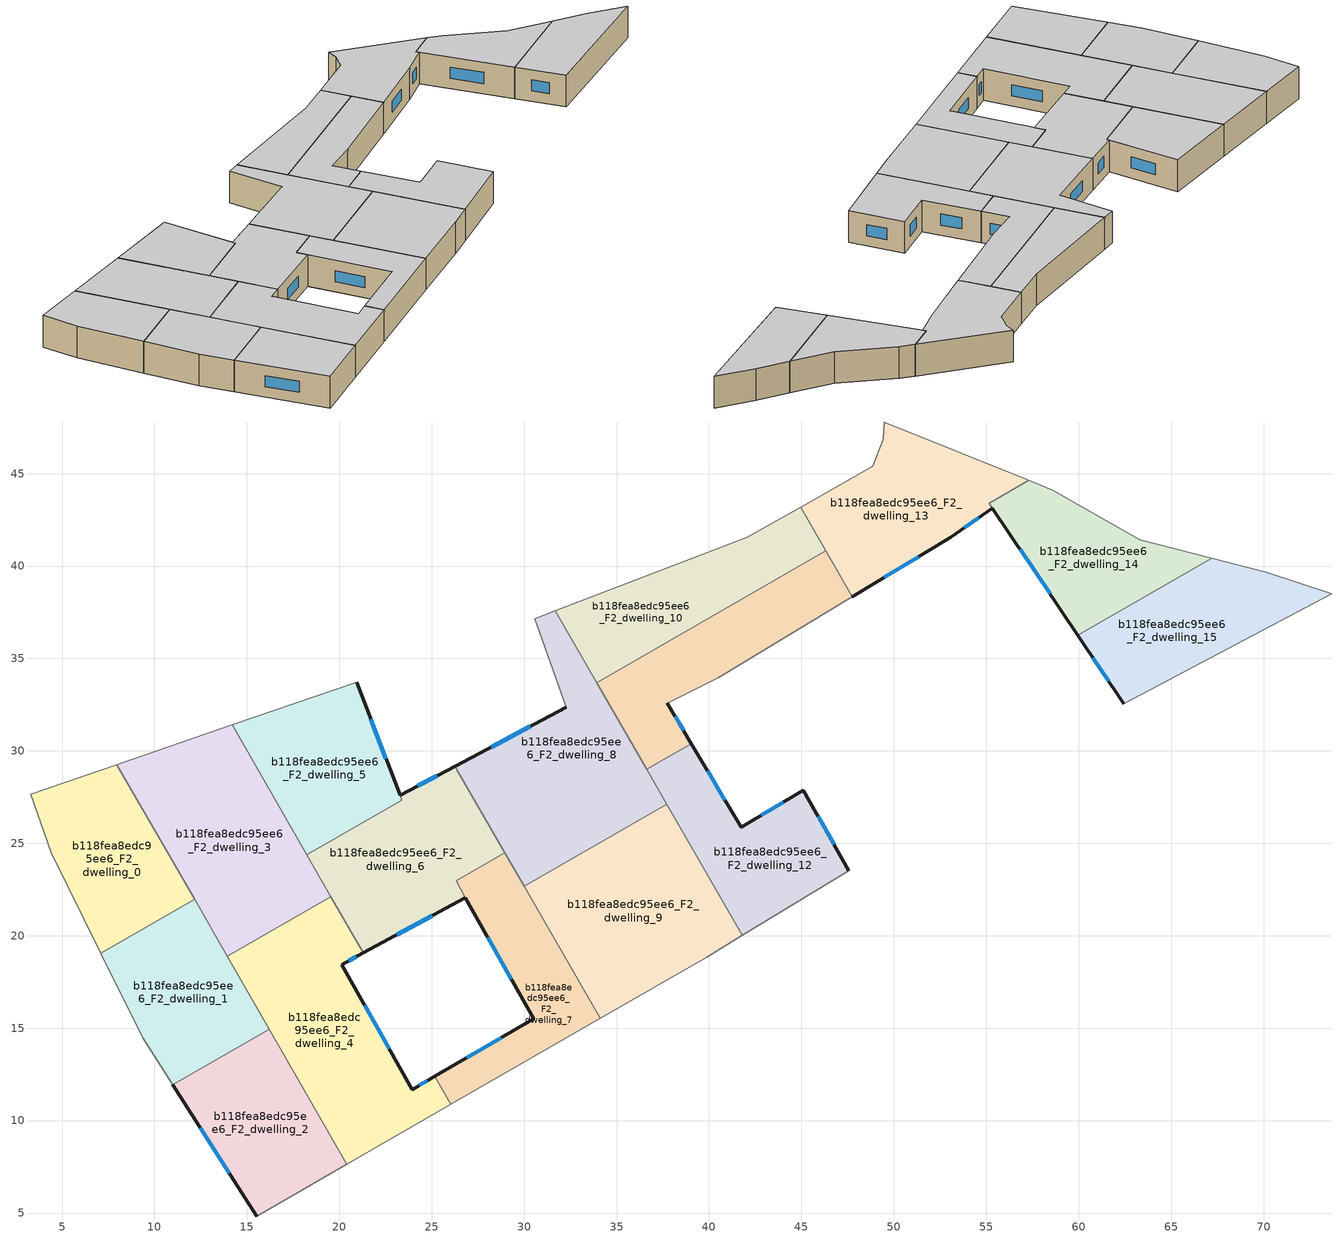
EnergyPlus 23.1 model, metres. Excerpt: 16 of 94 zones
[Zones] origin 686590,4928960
b118fea8edc95ee6_F2_dwelling_0
 floor to b118fea8edc95ee6_F1_dwelling_0 (EU_floor_Construction): 7.97,29.26 12.17,21.96 7.1,19.05 4.42,24.48 3.31,27.66 z6
 wall to b118fea8edc95ee6_F2_dwelling_1 (EU_wall_Construction): 7.1,19.05 12.17,21.96 z6:9
 wall adiabatic (EU_wall_Construction): 7.97,29.26 3.31,27.66 4.42,24.48 7.1,19.05 z6:9
 wall to b118fea8edc95ee6_F2_dwelling_3 (EU_wall_Construction): 12.17,21.96 7.97,29.26 z6:9
 ceiling to b118fea8edc95ee6_F3_dwelling_0 (EU_floor_Construction): 12.17,21.96 7.97,29.26 3.31,27.66 4.42,24.48 7.1,19.05 z9
b118fea8edc95ee6_F2_dwelling_1
 floor to b118fea8edc95ee6_F1_dwelling_1 (EU_floor_Construction): 12.17,21.96 16.21,14.93 10.99,11.93 9.36,14.48 7.1,19.05 z6
 wall to b118fea8edc95ee6_F2_dwelling_2 (EU_wall_Construction): 10.99,11.93 16.21,14.93 z6:9
 wall adiabatic (EU_wall_Construction): 7.1,19.05 9.36,14.48 10.99,11.93 z6:9
 wall to b118fea8edc95ee6_F2_dwelling_4 (EU_wall_Construction): 16.21,14.93 13.93,18.89 z6:9
 wall to b118fea8edc95ee6_F2_dwelling_3 (EU_wall_Construction): 13.93,18.89 12.17,21.96 z6:9
 ceiling to b118fea8edc95ee6_F3_dwelling_1 (EU_floor_Construction): 16.21,14.93 12.17,21.96 7.1,19.05 9.36,14.48 10.99,11.93 z9
b118fea8edc95ee6_F2_dwelling_10
 floor to b118fea8edc95ee6_F1_dwelling_10 (EU_floor_Construction): 44.95,43.19 46.32,40.82 33.94,33.69 31.7,37.58 42.06,41.56 z6
 wall adiabatic (EU_wall_Construction): 46.32,40.82 44.95,43.19 42.06,41.56 31.7,37.58 z6:9
 wall to b118fea8edc95ee6_F2_dwelling_11 (EU_wall_Construction): 33.94,33.69 46.32,40.82 z6:9
 wall to b118fea8edc95ee6_F2_dwelling_8 (EU_wall_Construction): 31.7,37.58 33.94,33.69 z6:9
 ceiling to b118fea8edc95ee6_F3_dwelling_10 (EU_floor_Construction): 46.32,40.82 44.95,43.19 42.06,41.56 31.7,37.58 33.94,33.69 z9
b118fea8edc95ee6_F2_dwelling_11
 floor to b118fea8edc95ee6_F1_dwelling_11 (EU_floor_Construction): 46.32,40.82 47.75,38.34 40.5,33.97 37.75,32.59 39.05,30.39 36.63,29 33.94,33.69 z6
 wall outside (EU_wall_Construction): 39.05,30.39 37.75,32.59 z6:9
 wall adiabatic (EU_wall_Construction): 37.75,32.59 40.5,33.97 47.75,38.34 46.32,40.82 z6:9
 wall to b118fea8edc95ee6_F2_dwelling_12 (EU_wall_Construction): 36.63,29 39.05,30.39 z6:9
 wall to b118fea8edc95ee6_F2_dwelling_8 (EU_wall_Construction): 33.94,33.69 36.63,29 z6:9
 window (EU_Window_Construction): 38.63,31.11 38.18,31.87 z6.98:8.02
 ceiling to b118fea8edc95ee6_F3_dwelling_11 (EU_floor_Construction): 40.5,33.97 47.75,38.34 46.32,40.82 33.94,33.69 36.63,29 39.05,30.39 37.75,32.59 z9
b118fea8edc95ee6_F2_dwelling_12
 floor to b118fea8edc95ee6_F1_dwelling_12 (EU_floor_Construction): 45.1,27.87 47.57,23.53 41.8,20.02 36.63,29 39.05,30.39 41.73,25.87 z6
 wall outside (EU_wall_Construction): 47.57,23.53 45.1,27.87 41.73,25.87 39.05,30.39 z6:9
 wall adiabatic (EU_wall_Construction): 41.8,20.02 47.57,23.53 z6:9
 wall to b118fea8edc95ee6_F2_dwelling_9 (EU_wall_Construction): 37.71,27.13 41.8,20.02 z6:9
 wall to b118fea8edc95ee6_F2_dwelling_8 (EU_wall_Construction): 36.63,29 37.71,27.13 z6:9
 window (EU_Window_Construction): 40.86,27.34 39.92,28.92 / 44.01,27.22 42.83,26.52 / 46.77,24.94 45.91,26.46 z6.98:8.02
 ceiling to b118fea8edc95ee6_F3_dwelling_12 (EU_floor_Construction): 47.57,23.53 45.1,27.87 41.73,25.87 39.05,30.39 36.63,29 41.8,20.02 z9
b118fea8edc95ee6_F2_dwelling_13
 floor to b118fea8edc95ee6_F1_dwelling_13 (EU_floor_Construction): 57.3,44.63 55.16,43.4 55.33,43.14 53.08,41.56 47.75,38.34 44.95,43.19 48.86,45.41 49.44,46.85 49.48,47.79 z6
 wall outside (EU_wall_Construction): 47.75,38.34 53.08,41.56 55.33,43.14 z6:9
 wall adiabatic (EU_wall_Construction): 57.3,44.63 49.48,47.79 49.44,46.85 48.86,45.41 44.95,43.19 47.75,38.34 z6:9
 wall to b118fea8edc95ee6_F2_dwelling_14 (EU_wall_Construction): 55.33,43.14 55.16,43.4 57.3,44.63 z6:9
 window (EU_Window_Construction): 53.82,42.07 54.6,42.62 / 49.48,39.38 51.35,40.51 z6.98:8.02
 ceiling to b118fea8edc95ee6_F3_dwelling_13 (EU_floor_Construction): 55.33,43.14 55.16,43.4 57.3,44.63 49.48,47.79 49.44,46.85 48.86,45.41 44.95,43.19 47.75,38.34 53.08,41.56 z9
b118fea8edc95ee6_F2_dwelling_14
 floor to b118fea8edc95ee6_F1_dwelling_14 (EU_floor_Construction): 67.2,40.42 59.95,36.25 55.16,43.4 57.3,44.63 58.6,44.11 63.31,41.42 z6
 wall outside (EU_wall_Construction): 55.34,43.14 59.95,36.25 z6:9
 wall adiabatic (EU_wall_Construction): 67.2,40.42 63.31,41.42 58.6,44.11 57.3,44.63 z6:9
 wall to b118fea8edc95ee6_F2_dwelling_15 (EU_wall_Construction): 59.95,36.25 67.2,40.42 z6:9
 window (EU_Window_Construction): 56.84,40.9 58.45,38.49 z6.98:8.02
 ceiling to b118fea8edc95ee6_F3_dwelling_14 (EU_floor_Construction): 67.2,40.42 63.31,41.42 58.6,44.11 57.3,44.63 55.16,43.4 59.95,36.25 z9
b118fea8edc95ee6_F2_dwelling_15
 floor to b118fea8edc95ee6_F1_dwelling_15 (EU_floor_Construction): 73.68,38.51 62.43,32.56 59.95,36.25 67.2,40.42 70.15,39.66 z6
 wall outside (EU_wall_Construction): 59.95,36.25 62.43,32.56 z6:9
 wall adiabatic (EU_wall_Construction): 62.43,32.56 73.68,38.51 70.15,39.66 67.2,40.42 z6:9
 window (EU_Window_Construction): 60.76,35.05 61.63,33.76 z6.98:8.02
 ceiling to b118fea8edc95ee6_F3_dwelling_15 (EU_floor_Construction): 73.68,38.51 70.15,39.66 67.2,40.42 59.95,36.25 62.43,32.56 z9
b118fea8edc95ee6_F2_dwelling_2
 floor to b118fea8edc95ee6_F1_dwelling_2 (EU_floor_Construction): 16.21,14.93 20.4,7.64 15.52,4.84 10.99,11.93 z6
 wall outside (EU_wall_Construction): 10.99,11.93 15.52,4.84 z6:9
 wall adiabatic (EU_wall_Construction): 15.52,4.84 20.4,7.64 z6:9
 wall to b118fea8edc95ee6_F2_dwelling_4 (EU_wall_Construction): 20.4,7.64 16.21,14.93 z6:9
 window (EU_Window_Construction): 12.47,9.62 14.05,7.14 z6.98:8.02
 ceiling to b118fea8edc95ee6_F3_dwelling_2 (EU_floor_Construction): 20.4,7.64 16.21,14.93 10.99,11.93 15.52,4.84 z9
b118fea8edc95ee6_F2_dwelling_3
 floor to b118fea8edc95ee6_F1_dwelling_3 (EU_floor_Construction): 14.21,31.4 19.55,22.12 13.93,18.89 7.97,29.26 z6
 wall to b118fea8edc95ee6_F2_dwelling_4 (EU_wall_Construction): 13.93,18.89 19.55,22.12 z6:9
 wall adiabatic (EU_wall_Construction): 14.21,31.4 7.97,29.26 z6:9
 wall to b118fea8edc95ee6_F2_dwelling_5 (EU_wall_Construction): 18.25,24.39 14.21,31.4 z6:9
 wall to b118fea8edc95ee6_F2_dwelling_6 (EU_wall_Construction): 19.55,22.12 18.25,24.39 z6:9
 ceiling to b118fea8edc95ee6_F3_dwelling_3 (EU_floor_Construction): 19.55,22.12 14.21,31.4 7.97,29.26 13.93,18.89 z9
b118fea8edc95ee6_F2_dwelling_4
 floor to b118fea8edc95ee6_F1_dwelling_4 (EU_floor_Construction): 21.3,19.08 20.12,18.44 23.93,11.68 25.15,12.38 26.02,10.88 20.4,7.64 13.93,18.89 19.55,22.12 z6
 wall outside (EU_wall_Construction): 25.15,12.38 23.93,11.68 20.12,18.44 21.3,19.08 z6:9
 wall to b118fea8edc95ee6_F2_dwelling_7 (EU_wall_Construction): 26.02,10.88 25.15,12.38 z6:9
 wall adiabatic (EU_wall_Construction): 20.4,7.64 26.02,10.88 z6:9
 wall to b118fea8edc95ee6_F2_dwelling_6 (EU_wall_Construction): 21.3,19.08 19.55,22.12 z6:9
 window (EU_Window_Construction): 20.51,18.65 20.92,18.87 / 22.7,13.88 21.36,16.24 / 24.76,12.16 24.33,11.91 z6.98:8.02
 ceiling to b118fea8edc95ee6_F3_dwelling_4 (EU_floor_Construction): 26.02,10.88 25.15,12.38 23.93,11.68 20.12,18.44 21.3,19.08 19.55,22.12 13.93,18.89 20.4,7.64 z9
b118fea8edc95ee6_F2_dwelling_5
 floor to b118fea8edc95ee6_F1_dwelling_5 (EU_floor_Construction): 20.94,33.72 23.38,27.34 18.25,24.39 14.21,31.4 z6
 wall outside (EU_wall_Construction): 23.29,27.59 20.94,33.72 z6:9
 wall adiabatic (EU_wall_Construction): 20.94,33.72 14.21,31.4 z6:9
 wall to b118fea8edc95ee6_F2_dwelling_6 (EU_wall_Construction): 18.25,24.39 23.38,27.34 23.29,27.59 z6:9
 window (EU_Window_Construction): 22.52,29.58 21.71,31.72 z6.98:8.02
 ceiling to b118fea8edc95ee6_F3_dwelling_5 (EU_floor_Construction): 23.38,27.34 20.94,33.72 14.21,31.4 18.25,24.39 z9
b118fea8edc95ee6_F2_dwelling_6
 floor to b118fea8edc95ee6_F1_dwelling_6 (EU_floor_Construction): 26.34,29.04 28.95,24.5 26.31,22.98 26.82,22.07 21.3,19.08 18.25,24.39 23.38,27.34 23.29,27.59 26.26,29.17 z6
 wall outside (EU_wall_Construction): 26.26,29.17 23.29,27.59 / 21.3,19.08 26.82,22.07 z6:9
 wall to b118fea8edc95ee6_F2_dwelling_8 (EU_wall_Construction): 28.95,24.5 26.34,29.04 26.26,29.17 z6:9
 wall to b118fea8edc95ee6_F2_dwelling_7 (EU_wall_Construction): 26.82,22.07 26.31,22.98 28.95,24.5 z6:9
 window (EU_Window_Construction): 25.3,28.65 24.25,28.1 / 23.1,20.05 25.03,21.09 z6.98:8.02
 ceiling to b118fea8edc95ee6_F3_dwelling_6 (EU_floor_Construction): 26.82,22.07 26.31,22.98 28.95,24.5 26.34,29.04 26.26,29.17 23.29,27.59 23.38,27.34 18.25,24.39 21.3,19.08 z9
b118fea8edc95ee6_F2_dwelling_7
 floor to b118fea8edc95ee6_F1_dwelling_7 (EU_floor_Construction): 28.96,24.49 34.11,15.53 26.02,10.88 25.15,12.38 30.51,15.5 26.31,22.98 z6
 wall outside (EU_wall_Construction): 26.82,22.07 30.51,15.5 25.15,12.38 z6:9
 wall adiabatic (EU_wall_Construction): 26.02,10.88 34.11,15.53 z6:9
 wall to b118fea8edc95ee6_F2_dwelling_9 (EU_wall_Construction): 34.11,15.53 29.99,22.69 z6:9
 wall to b118fea8edc95ee6_F2_dwelling_8 (EU_wall_Construction): 29.99,22.69 28.96,24.49 z6:9
 window (EU_Window_Construction): 28.77,14.48 26.9,13.4 / 28.02,19.93 29.31,17.63 z6.98:8.02
 ceiling to b118fea8edc95ee6_F3_dwelling_7 (EU_floor_Construction): 34.11,15.53 28.96,24.49 26.31,22.98 30.51,15.5 25.15,12.38 26.02,10.88 z9
b118fea8edc95ee6_F2_dwelling_8
 floor to b118fea8edc95ee6_F1_dwelling_8 (EU_floor_Construction): 31.7,37.58 37.71,27.13 29.99,22.69 26.26,29.17 32.28,32.37 30.56,37.15 z6
 wall outside (EU_wall_Construction): 32.28,32.37 26.26,29.17 z6:9
 wall adiabatic (EU_wall_Construction): 31.7,37.58 30.56,37.15 32.28,32.37 z6:9
 wall to b118fea8edc95ee6_F2_dwelling_9 (EU_wall_Construction): 29.99,22.69 37.71,27.13 z6:9
 window (EU_Window_Construction): 30.33,31.33 28.22,30.21 z6.98:8.02
 ceiling to b118fea8edc95ee6_F3_dwelling_8 (EU_floor_Construction): 37.71,27.13 31.7,37.58 30.56,37.15 32.28,32.37 26.26,29.17 29.99,22.69 z9
b118fea8edc95ee6_F2_dwelling_9
 floor to b118fea8edc95ee6_F1_dwelling_9 (EU_floor_Construction): 37.71,27.13 41.8,20.02 39.87,18.85 34.11,15.53 29.99,22.69 z6
 wall adiabatic (EU_wall_Construction): 34.11,15.53 39.87,18.85 41.8,20.02 z6:9
 ceiling to b118fea8edc95ee6_F3_dwelling_9 (EU_floor_Construction): 39.87,18.85 41.8,20.02 37.71,27.13 29.99,22.69 34.11,15.53 z9
[Building]
EU S2 Campaign: North Axis=0; Terrain=City; Solar Distribution=FullExterior
[Site:Location]
Bologna: Latitude=44.5; Longitude=11.25; Time Zone=1; Elevation=37
[SizingPeriod:WeatherFileDays]
AnnualSizingPeriod: Begin Month=1; Begin Day of Month=1; End Month=12; End Day of Month=31; Day of Week for Start Day=Monday; Use Weather File Daylight Saving Period=No; Use Weather File Rain and Snow Indicators=No
[MATERIAL]
EU_InternalMass_Material: Roughness=MediumRough; Thickness=0.1; Conductivity=1; Density=1800; Specific Heat=900; Thermal Absorptance=0.9; Solar Absorptance=0.7; Visible Absorptance=0.7
[MATERIAL:NOMASS] Roughness=MediumRough; Thermal Absorptance=0.9; Solar Absorptance=0.7; Visible Absorptance=0.7
Name | Thermal Resistance
EU_wall_NoMass | 0.905828
EU_floor_NoMass | 0.67114
[WINDOWMATERIAL:SIMPLEGLAZINGSYSTEM]
EU_Window_SimpleGlazing: UFactor=4.52486; Solar Heat Gain Coefficient=0.85; Visible Transmittance=0.85
[CONSTRUCTION]
EU_wall_Construction: EU_wall_NoMass
EU_floor_Construction: EU_floor_NoMass
EU_Window_Construction: EU_Window_SimpleGlazing
EU_InternalMass_Construction: EU_InternalMass_Material
[ZONE] Type=1; Multiplier=1; Ceiling Height=autocalculate; Floor Area=autocalculate; Part of Total Floor Area=Yes
Name | Volume
b118fea8edc95ee6_F2_dwelling_0 | 146.843
b118fea8edc95ee6_F2_dwelling_1 | 146.857
b118fea8edc95ee6_F2_dwelling_10 | 146.839
b118fea8edc95ee6_F2_dwelling_11 | 146.865
b118fea8edc95ee6_F2_dwelling_12 | 146.845
b118fea8edc95ee6_F2_dwelling_13 | 162.273
b118fea8edc95ee6_F2_dwelling_14 | 131.387
b118fea8edc95ee6_F2_dwelling_15 | 146.855
b118fea8edc95ee6_F2_dwelling_2 | 146.859
b118fea8edc95ee6_F2_dwelling_3 | 220.3
b118fea8edc95ee6_F2_dwelling_4 | 220.321
b118fea8edc95ee6_F2_dwelling_5 | 144.791
b118fea8edc95ee6_F2_dwelling_6 | 167.09
b118fea8edc95ee6_F2_dwelling_7 | 128.67
b118fea8edc95ee6_F2_dwelling_8 | 220.297
b118fea8edc95ee6_F2_dwelling_9 | 220.291
[INTERNALMASS] Construction=EU_InternalMass_Construction
Name | Zone or ZoneList | Surface Area
b118fea8edc95ee6_F2_dwelling_0_EU_InternalMass | b118fea8edc95ee6_F2_dwelling_0 | 48.9476
b118fea8edc95ee6_F2_dwelling_1_EU_InternalMass | b118fea8edc95ee6_F2_dwelling_1 | 48.9523
b118fea8edc95ee6_F2_dwelling_2_EU_InternalMass | b118fea8edc95ee6_F2_dwelling_2 | 48.9533
b118fea8edc95ee6_F2_dwelling_3_EU_InternalMass | b118fea8edc95ee6_F2_dwelling_3 | 73.4333
b118fea8edc95ee6_F2_dwelling_4_EU_InternalMass | b118fea8edc95ee6_F2_dwelling_4 | 73.4405
b118fea8edc95ee6_F2_dwelling_5_EU_InternalMass | b118fea8edc95ee6_F2_dwelling_5 | 48.2612
b118fea8edc95ee6_F2_dwelling_6_EU_InternalMass | b118fea8edc95ee6_F2_dwelling_6 | 55.697
b118fea8edc95ee6_F2_dwelling_7_EU_InternalMass | b118fea8edc95ee6_F2_dwelling_7 | 42.8965
b118fea8edc95ee6_F2_dwelling_8_EU_InternalMass | b118fea8edc95ee6_F2_dwelling_8 | 73.4319
b118fea8edc95ee6_F2_dwelling_9_EU_InternalMass | b118fea8edc95ee6_F2_dwelling_9 | 73.4305
b118fea8edc95ee6_F2_dwelling_10_EU_InternalMass | b118fea8edc95ee6_F2_dwelling_10 | 48.946
b118fea8edc95ee6_F2_dwelling_11_EU_InternalMass | b118fea8edc95ee6_F2_dwelling_11 | 48.955
b118fea8edc95ee6_F2_dwelling_12_EU_InternalMass | b118fea8edc95ee6_F2_dwelling_12 | 48.9482
b118fea8edc95ee6_F2_dwelling_13_EU_InternalMass | b118fea8edc95ee6_F2_dwelling_13 | 54.0914
b118fea8edc95ee6_F2_dwelling_14_EU_InternalMass | b118fea8edc95ee6_F2_dwelling_14 | 43.8151
b118fea8edc95ee6_F2_dwelling_15_EU_InternalMass | b118fea8edc95ee6_F2_dwelling_15 | 48.9514
[OTHEREQUIPMENT] Fuel Type=Electricity; Design Level Calculation Method=Watts/Area; Power per Zone Floor Area=1; Fraction Latent=0; Fraction Radiant=0; Fraction Lost=0; Carbon Dioxide Generation Rate=0; EndUse Subcategory=EU_Step8_InternalGains
Name | Zone or ZoneList or Space or SpaceList | Schedule
EU_Step8_InternalGain_b118fea8edc95ee6_F2_dwelling_0_f000 | b118fea8edc95ee6_F2_dwelling_0 | EU_Step8_GainSchedule_b118fea8edc95ee6_F2_dwelling_0_f000
EU_Step8_InternalGain_b118fea8edc95ee6_F2_dwelling_1_f000 | b118fea8edc95ee6_F2_dwelling_1 | EU_Step8_GainSchedule_b118fea8edc95ee6_F2_dwelling_1_f000
EU_Step8_InternalGain_b118fea8edc95ee6_F2_dwelling_2_f000 | b118fea8edc95ee6_F2_dwelling_2 | EU_Step8_GainSchedule_b118fea8edc95ee6_F2_dwelling_2_f000
EU_Step8_InternalGain_b118fea8edc95ee6_F2_dwelling_3_f000 | b118fea8edc95ee6_F2_dwelling_3 | EU_Step8_GainSchedule_b118fea8edc95ee6_F2_dwelling_3_f000
EU_Step8_InternalGain_b118fea8edc95ee6_F2_dwelling_4_f000 | b118fea8edc95ee6_F2_dwelling_4 | EU_Step8_GainSchedule_b118fea8edc95ee6_F2_dwelling_4_f000
EU_Step8_InternalGain_b118fea8edc95ee6_F2_dwelling_5_f000 | b118fea8edc95ee6_F2_dwelling_5 | EU_Step8_GainSchedule_b118fea8edc95ee6_F2_dwelling_5_f000
EU_Step8_InternalGain_b118fea8edc95ee6_F2_dwelling_6_f000 | b118fea8edc95ee6_F2_dwelling_6 | EU_Step8_GainSchedule_b118fea8edc95ee6_F2_dwelling_6_f000
EU_Step8_InternalGain_b118fea8edc95ee6_F2_dwelling_7_f000 | b118fea8edc95ee6_F2_dwelling_7 | EU_Step8_GainSchedule_b118fea8edc95ee6_F2_dwelling_7_f000
EU_Step8_InternalGain_b118fea8edc95ee6_F2_dwelling_8_f000 | b118fea8edc95ee6_F2_dwelling_8 | EU_Step8_GainSchedule_b118fea8edc95ee6_F2_dwelling_8_f000
EU_Step8_InternalGain_b118fea8edc95ee6_F2_dwelling_9_f000 | b118fea8edc95ee6_F2_dwelling_9 | EU_Step8_GainSchedule_b118fea8edc95ee6_F2_dwelling_9_f000
EU_Step8_InternalGain_b118fea8edc95ee6_F2_dwelling_10_f000 | b118fea8edc95ee6_F2_dwelling_10 | EU_Step8_GainSchedule_b118fea8edc95ee6_F2_dwelling_10_f000
EU_Step8_InternalGain_b118fea8edc95ee6_F2_dwelling_11_f000 | b118fea8edc95ee6_F2_dwelling_11 | EU_Step8_GainSchedule_b118fea8edc95ee6_F2_dwelling_11_f000
EU_Step8_InternalGain_b118fea8edc95ee6_F2_dwelling_12_f000 | b118fea8edc95ee6_F2_dwelling_12 | EU_Step8_GainSchedule_b118fea8edc95ee6_F2_dwelling_12_f000
EU_Step8_InternalGain_b118fea8edc95ee6_F2_dwelling_13_f000 | b118fea8edc95ee6_F2_dwelling_13 | EU_Step8_GainSchedule_b118fea8edc95ee6_F2_dwelling_13_f000
EU_Step8_InternalGain_b118fea8edc95ee6_F2_dwelling_14_f000 | b118fea8edc95ee6_F2_dwelling_14 | EU_Step8_GainSchedule_b118fea8edc95ee6_F2_dwelling_14_f000
EU_Step8_InternalGain_b118fea8edc95ee6_F2_dwelling_15_f000 | b118fea8edc95ee6_F2_dwelling_15 | EU_Step8_GainSchedule_b118fea8edc95ee6_F2_dwelling_15_f000
[ZONEVENTILATION:DESIGNFLOWRATE] Schedule=EU_AlwaysOn; Design Flow Rate Calculation Method=AirChanges/Hour; Air Changes per Hour=0.73129; Ventilation Type=Natural; Fan Pressure Rise=0; Fan Total Efficiency=1; Constant Term Coefficient=1; Temperature Term Coefficient=0; Velocity Term Coefficient=0; Velocity Squared Term Coefficient=0; Minimum Indoor Temperature=-100; Maximum Indoor Temperature=100; Delta Temperature=-100; Minimum Outdoor Temperature=-100; Maximum Outdoor Temperature=100; Maximum Wind Speed=40
Name | Zone or ZoneList or Space or SpaceList
EU_ConstantAir_b118fea8edc95ee6_F2_dwelling_0 | b118fea8edc95ee6_F2_dwelling_0
EU_ConstantAir_b118fea8edc95ee6_F2_dwelling_1 | b118fea8edc95ee6_F2_dwelling_1
EU_ConstantAir_b118fea8edc95ee6_F2_dwelling_2 | b118fea8edc95ee6_F2_dwelling_2
EU_ConstantAir_b118fea8edc95ee6_F2_dwelling_3 | b118fea8edc95ee6_F2_dwelling_3
EU_ConstantAir_b118fea8edc95ee6_F2_dwelling_4 | b118fea8edc95ee6_F2_dwelling_4
EU_ConstantAir_b118fea8edc95ee6_F2_dwelling_5 | b118fea8edc95ee6_F2_dwelling_5
EU_ConstantAir_b118fea8edc95ee6_F2_dwelling_6 | b118fea8edc95ee6_F2_dwelling_6
EU_ConstantAir_b118fea8edc95ee6_F2_dwelling_7 | b118fea8edc95ee6_F2_dwelling_7
EU_ConstantAir_b118fea8edc95ee6_F2_dwelling_8 | b118fea8edc95ee6_F2_dwelling_8
EU_ConstantAir_b118fea8edc95ee6_F2_dwelling_9 | b118fea8edc95ee6_F2_dwelling_9
EU_ConstantAir_b118fea8edc95ee6_F2_dwelling_10 | b118fea8edc95ee6_F2_dwelling_10
EU_ConstantAir_b118fea8edc95ee6_F2_dwelling_11 | b118fea8edc95ee6_F2_dwelling_11
EU_ConstantAir_b118fea8edc95ee6_F2_dwelling_12 | b118fea8edc95ee6_F2_dwelling_12
EU_ConstantAir_b118fea8edc95ee6_F2_dwelling_13 | b118fea8edc95ee6_F2_dwelling_13
EU_ConstantAir_b118fea8edc95ee6_F2_dwelling_14 | b118fea8edc95ee6_F2_dwelling_14
EU_ConstantAir_b118fea8edc95ee6_F2_dwelling_15 | b118fea8edc95ee6_F2_dwelling_15
[HVACTEMPLATE:THERMOSTAT] Constant Heating Setpoint=20; Constant Cooling Setpoint=50
EU_HeatOnly_b118fea8edc95ee6_F1_dwelling_12; EU_HeatOnly_b118fea8edc95ee6_F1_dwelling_13; EU_HeatOnly_b118fea8edc95ee6_F1_dwelling_14; EU_HeatOnly_b118fea8edc95ee6_F1_dwelling_15; EU_HeatOnly_b118fea8edc95ee6_F2_dwelling_0; EU_HeatOnly_b118fea8edc95ee6_F2_dwelling_1; EU_HeatOnly_b118fea8edc95ee6_F2_dwelling_2; EU_HeatOnly_b118fea8edc95ee6_F2_dwelling_3; EU_HeatOnly_b118fea8edc95ee6_F2_dwelling_4; EU_HeatOnly_b118fea8edc95ee6_F2_dwelling_5; EU_HeatOnly_b118fea8edc95ee6_F2_dwelling_6; EU_HeatOnly_b118fea8edc95ee6_F2_dwelling_7; EU_HeatOnly_b118fea8edc95ee6_F2_dwelling_8; EU_HeatOnly_b118fea8edc95ee6_F2_dwelling_9; EU_HeatOnly_b118fea8edc95ee6_F2_dwelling_10; EU_HeatOnly_b118fea8edc95ee6_F2_dwelling_11; EU_HeatOnly_b118fea8edc95ee6_F2_dwelling_12; EU_HeatOnly_b118fea8edc95ee6_F2_dwelling_13; EU_HeatOnly_b118fea8edc95ee6_F2_dwelling_14; EU_HeatOnly_b118fea8edc95ee6_F2_dwelling_15; EU_HeatOnly_b118fea8edc95ee6_F3_dwelling_0; EU_HeatOnly_b118fea8edc95ee6_F3_dwelling_1; EU_HeatOnly_b118fea8edc95ee6_F3_dwelling_2; EU_HeatOnly_b118fea8edc95ee6_F3_dwelling_3; EU_HeatOnly_b118fea8edc95ee6_F3_dwelling_4; EU_HeatOnly_b118fea8edc95ee6_F3_dwelling_5; EU_HeatOnly_b118fea8edc95ee6_F3_dwelling_6; EU_HeatOnly_b118fea8edc95ee6_F3_dwelling_7; EU_HeatOnly_b118fea8edc95ee6_F3_dwelling_8; EU_HeatOnly_b118fea8edc95ee6_F3_dwelling_9; EU_HeatOnly_b118fea8edc95ee6_F3_dwelling_10; EU_HeatOnly_b118fea8edc95ee6_F3_dwelling_11; EU_HeatOnly_b118fea8edc95ee6_F3_dwelling_12; EU_HeatOnly_b118fea8edc95ee6_F3_dwelling_13; EU_HeatOnly_b118fea8edc95ee6_F3_dwelling_14; EU_HeatOnly_b118fea8edc95ee6_F3_dwelling_15; EU_HeatOnly_b118fea8edc95ee6_F4_dwelling_0; EU_HeatOnly_b118fea8edc95ee6_F4_dwelling_1; EU_HeatOnly_b118fea8edc95ee6_F4_dwelling_2; EU_HeatOnly_b118fea8edc95ee6_F4_dwelling_3; EU_HeatOnly_b118fea8edc95ee6_F4_dwelling_4; EU_HeatOnly_b118fea8edc95ee6_F4_dwelling_5; EU_HeatOnly_b118fea8edc95ee6_F4_dwelling_6; EU_HeatOnly_b118fea8edc95ee6_F4_dwelling_7; EU_HeatOnly_b118fea8edc95ee6_F4_dwelling_8; EU_HeatOnly_b118fea8edc95ee6_F4_dwelling_9; EU_HeatOnly_b118fea8edc95ee6_F4_dwelling_10; EU_HeatOnly_b118fea8edc95ee6_F4_dwelling_11; EU_HeatOnly_b118fea8edc95ee6_F4_dwelling_12; EU_HeatOnly_b118fea8edc95ee6_F4_dwelling_13; EU_HeatOnly_b118fea8edc95ee6_F4_dwelling_14; EU_HeatOnly_b118fea8edc95ee6_F5_dwelling_0; EU_HeatOnly_b118fea8edc95ee6_F5_dwelling_1; EU_HeatOnly_b118fea8edc95ee6_F5_dwelling_2; EU_HeatOnly_b118fea8edc95ee6_F5_dwelling_3; EU_HeatOnly_b118fea8edc95ee6_F5_dwelling_4; EU_HeatOnly_b118fea8edc95ee6_F5_dwelling_5; EU_HeatOnly_b118fea8edc95ee6_F5_dwelling_6; EU_HeatOnly_b118fea8edc95ee6_F5_dwelling_7; EU_HeatOnly_b118fea8edc95ee6_F5_dwelling_8; EU_HeatOnly_b118fea8edc95ee6_F5_dwelling_9; EU_HeatOnly_b118fea8edc95ee6_F5_dwelling_10; EU_HeatOnly_b118fea8edc95ee6_F5_dwelling_11; EU_HeatOnly_b118fea8edc95ee6_F5_dwelling_12; EU_HeatOnly_b118fea8edc95ee6_F5_dwelling_13; EU_HeatOnly_b118fea8edc95ee6_F5_dwelling_14
[HVACTEMPLATE:ZONE:IDEALLOADSAIRSYSTEM] System Availability Schedule=EU_AlwaysOn; Maximum Heating Supply Air Temperature=50; Minimum Cooling Supply Air Temperature=13; Maximum Heating Supply Air Humidity Ratio=0.0156; Minimum Cooling Supply Air Humidity Ratio=0.0077; Heating Limit=NoLimit; Cooling Limit=NoLimit; Heating Availability Schedule=EU_AlwaysOn; Cooling Availability Schedule=EU_CoolingOff; Dehumidification Control Type=ConstantSensibleHeatRatio; Cooling Sensible Heat Ratio=0.7; Dehumidification Setpoint=60; Humidification Control Type=None; Humidification Setpoint=30; Outdoor Air Method=None; Outdoor Air Flow Rate per Person=0.00944; Outdoor Air Flow Rate per Zone Floor Area=0; Outdoor Air Flow Rate per Zone=0; Demand Controlled Ventilation Type=None; Outdoor Air Economizer Type=NoEconomizer; Heat Recovery Type=None; Sensible Heat Recovery Effectiveness=0.7; Latent Heat Recovery Effectiveness=0.65
Name | Template Thermostat
b118fea8edc95ee6_F2_dwelling_0 | EU_HeatOnly_b118fea8edc95ee6_F2_dwelling_0
b118fea8edc95ee6_F2_dwelling_1 | EU_HeatOnly_b118fea8edc95ee6_F2_dwelling_1
b118fea8edc95ee6_F2_dwelling_2 | EU_HeatOnly_b118fea8edc95ee6_F2_dwelling_2
b118fea8edc95ee6_F2_dwelling_3 | EU_HeatOnly_b118fea8edc95ee6_F2_dwelling_3
b118fea8edc95ee6_F2_dwelling_4 | EU_HeatOnly_b118fea8edc95ee6_F2_dwelling_4
b118fea8edc95ee6_F2_dwelling_5 | EU_HeatOnly_b118fea8edc95ee6_F2_dwelling_5
b118fea8edc95ee6_F2_dwelling_6 | EU_HeatOnly_b118fea8edc95ee6_F2_dwelling_6
b118fea8edc95ee6_F2_dwelling_7 | EU_HeatOnly_b118fea8edc95ee6_F2_dwelling_7
b118fea8edc95ee6_F2_dwelling_8 | EU_HeatOnly_b118fea8edc95ee6_F2_dwelling_8
b118fea8edc95ee6_F2_dwelling_9 | EU_HeatOnly_b118fea8edc95ee6_F2_dwelling_9
b118fea8edc95ee6_F2_dwelling_10 | EU_HeatOnly_b118fea8edc95ee6_F2_dwelling_10
b118fea8edc95ee6_F2_dwelling_11 | EU_HeatOnly_b118fea8edc95ee6_F2_dwelling_11
b118fea8edc95ee6_F2_dwelling_12 | EU_HeatOnly_b118fea8edc95ee6_F2_dwelling_12
b118fea8edc95ee6_F2_dwelling_13 | EU_HeatOnly_b118fea8edc95ee6_F2_dwelling_13
b118fea8edc95ee6_F2_dwelling_14 | EU_HeatOnly_b118fea8edc95ee6_F2_dwelling_14
b118fea8edc95ee6_F2_dwelling_15 | EU_HeatOnly_b118fea8edc95ee6_F2_dwelling_15
[SIZING:ZONE] Zone Cooling Design Supply Air Temperature Input Method=SupplyAirTemperature; Zone Cooling Design Supply Air Temperature=13; Zone Heating Design Supply Air Temperature Input Method=SupplyAirTemperature; Zone Heating Design Supply Air Temperature=50; Zone Cooling Design Supply Air Humidity Ratio=0.008; Zone Heating Design Supply Air Humidity Ratio=0.008; Cooling Design Air Flow Method=DesignDay; Cooling Design Air Flow Rate=0; Cooling Minimum Air Flow per Zone Floor Area=0.000762; Cooling Minimum Air Flow=0; Cooling Minimum Air Flow Fraction=0.2; Heating Design Air Flow Method=DesignDay; Heating Design Air Flow Rate=0; Heating Maximum Air Flow per Zone Floor Area=0.002032; Heating Maximum Air Flow=0.141576; Heating Maximum Air Flow Fraction=0.3; Account for Dedicated Outdoor Air System=No; Dedicated Outdoor Air System Control Strategy=NeutralSupplyAir; Dedicated Outdoor Air Low Setpoint Temperature for Design=autosize; Dedicated Outdoor Air High Setpoint Temperature for Design=autosize; Zone Load Sizing Method=Sensible Load Only No Latent Load; Zone Latent Cooling Design Supply Air Humidity Ratio Input Method=HumidityRatioDifference; Zone Cooling Design Supply Air Humidity Ratio Difference=0.005; Zone Latent Heating Design Supply Air Humidity Ratio Input Method=HumidityRatioDifference; Zone Humidification Design Supply Air Humidity Ratio Difference=0.005
b118fea8edc95ee6_F2_dwelling_0; b118fea8edc95ee6_F2_dwelling_1; b118fea8edc95ee6_F2_dwelling_2; b118fea8edc95ee6_F2_dwelling_3; b118fea8edc95ee6_F2_dwelling_4; b118fea8edc95ee6_F2_dwelling_5; b118fea8edc95ee6_F2_dwelling_6; b118fea8edc95ee6_F2_dwelling_7; b118fea8edc95ee6_F2_dwelling_8; b118fea8edc95ee6_F2_dwelling_9; b118fea8edc95ee6_F2_dwelling_10; b118fea8edc95ee6_F2_dwelling_11; b118fea8edc95ee6_F2_dwelling_12; b118fea8edc95ee6_F2_dwelling_13; b118fea8edc95ee6_F2_dwelling_14; b118fea8edc95ee6_F2_dwelling_15
[SCHEDULE:CONSTANT]
Name | Hourly Value
EU_AlwaysOn | 1
EU_CoolingOff | 0
[SCHEDULE:FILE] Column Number=1; Rows to Skip at Top=0; Number of Hours of Data=8760; Column Separator=Comma; Interpolate to Timestep=No; Minutes per Item=60; Adjust Schedule for Daylight Savings=Yes
Name | File
EU_Step8_GainSchedule_b118fea8edc95ee6_F2_dwelling_0_f000 | ../../schedules/b118fea8edc95ee6/b118fea8edc95ee6_F2_dwelling_0_f000_gain.csv
EU_Step8_GainSchedule_b118fea8edc95ee6_F2_dwelling_1_f000 | ../../schedules/b118fea8edc95ee6/b118fea8edc95ee6_F2_dwelling_1_f000_gain.csv
EU_Step8_GainSchedule_b118fea8edc95ee6_F2_dwelling_2_f000 | ../../schedules/b118fea8edc95ee6/b118fea8edc95ee6_F2_dwelling_2_f000_gain.csv
EU_Step8_GainSchedule_b118fea8edc95ee6_F2_dwelling_3_f000 | ../../schedules/b118fea8edc95ee6/b118fea8edc95ee6_F2_dwelling_3_f000_gain.csv
EU_Step8_GainSchedule_b118fea8edc95ee6_F2_dwelling_4_f000 | ../../schedules/b118fea8edc95ee6/b118fea8edc95ee6_F2_dwelling_4_f000_gain.csv
EU_Step8_GainSchedule_b118fea8edc95ee6_F2_dwelling_5_f000 | ../../schedules/b118fea8edc95ee6/b118fea8edc95ee6_F2_dwelling_5_f000_gain.csv
EU_Step8_GainSchedule_b118fea8edc95ee6_F2_dwelling_6_f000 | ../../schedules/b118fea8edc95ee6/b118fea8edc95ee6_F2_dwelling_6_f000_gain.csv
EU_Step8_GainSchedule_b118fea8edc95ee6_F2_dwelling_7_f000 | ../../schedules/b118fea8edc95ee6/b118fea8edc95ee6_F2_dwelling_7_f000_gain.csv
EU_Step8_GainSchedule_b118fea8edc95ee6_F2_dwelling_8_f000 | ../../schedules/b118fea8edc95ee6/b118fea8edc95ee6_F2_dwelling_8_f000_gain.csv
EU_Step8_GainSchedule_b118fea8edc95ee6_F2_dwelling_9_f000 | ../../schedules/b118fea8edc95ee6/b118fea8edc95ee6_F2_dwelling_9_f000_gain.csv
EU_Step8_GainSchedule_b118fea8edc95ee6_F2_dwelling_10_f000 | ../../schedules/b118fea8edc95ee6/b118fea8edc95ee6_F2_dwelling_10_f000_gain.csv
EU_Step8_GainSchedule_b118fea8edc95ee6_F2_dwelling_11_f000 | ../../schedules/b118fea8edc95ee6/b118fea8edc95ee6_F2_dwelling_11_f000_gain.csv
EU_Step8_GainSchedule_b118fea8edc95ee6_F2_dwelling_12_f000 | ../../schedules/b118fea8edc95ee6/b118fea8edc95ee6_F2_dwelling_12_f000_gain.csv
EU_Step8_GainSchedule_b118fea8edc95ee6_F2_dwelling_13_f000 | ../../schedules/b118fea8edc95ee6/b118fea8edc95ee6_F2_dwelling_13_f000_gain.csv
EU_Step8_GainSchedule_b118fea8edc95ee6_F2_dwelling_14_f000 | ../../schedules/b118fea8edc95ee6/b118fea8edc95ee6_F2_dwelling_14_f000_gain.csv
EU_Step8_GainSchedule_b118fea8edc95ee6_F2_dwelling_15_f000 | ../../schedules/b118fea8edc95ee6/b118fea8edc95ee6_F2_dwelling_15_f000_gain.csv
